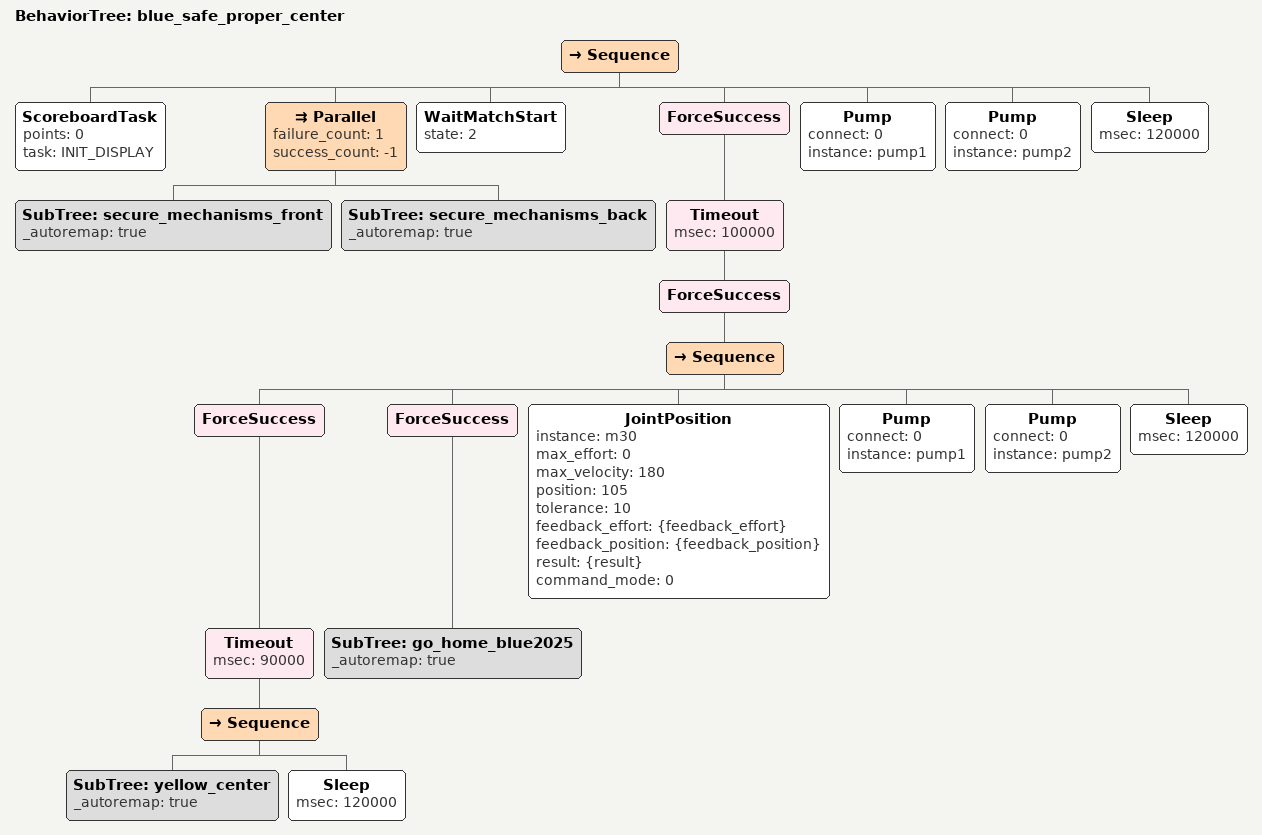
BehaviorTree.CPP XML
<?xml version="1.0" encoding="UTF-8"?>
<root BTCPP_format="4">
  <BehaviorTree ID="blue_safe_proper_center">
    <Sequence>
      <ScoreboardTask points="0"
                      task="INIT_DISPLAY"/>
      <Parallel failure_count="1"
                success_count="-1">
        <SubTree ID="secure_mechanisms_front"
                 _autoremap="true"/>
        <SubTree ID="secure_mechanisms_back"
                 _autoremap="true"/>
      </Parallel>
      <WaitMatchStart state="2"/>
      <ForceSuccess>
        <Timeout msec="100000">
          <ForceSuccess>
            <Sequence>
              <ForceSuccess>
                <Timeout msec="90000">
                  <Sequence>
                    <SubTree ID="yellow_center"
                             _autoremap="true"/>
                    <Sleep msec="120000"/>
                  </Sequence>
                </Timeout>
              </ForceSuccess>
              <ForceSuccess>
                <SubTree ID="go_home_blue2025"
                         _autoremap="true"/>
              </ForceSuccess>
              <JointPosition instance="m30"
                             max_effort="0"
                             max_velocity="180"
                             position="105"
                             tolerance="10"
                             feedback_effort="{feedback_effort}"
                             feedback_position="{feedback_position}"
                             result="{result}"
                             command_mode="0"/>
              <Pump connect="0"
                    instance="pump1"/>
              <Pump connect="0"
                    instance="pump2"/>
              <Sleep msec="120000"/>
            </Sequence>
          </ForceSuccess>
        </Timeout>
      </ForceSuccess>
      <Pump connect="0"
            instance="pump1"/>
      <Pump connect="0"
            instance="pump2"/>
      <Sleep msec="120000"/>
    </Sequence>
  </BehaviorTree>

</root>
